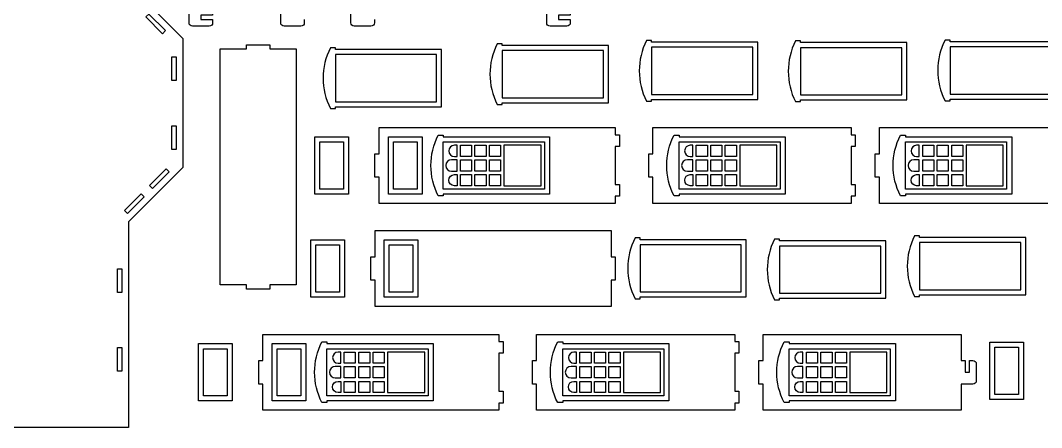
# Model space of a CAD drawing. Extents: x -2201 to 1951, y -2621 to 1009.
# Drawn here: x -1157 to 296, y -2621 to -2041 of the extents above; entities that cross this region are included whole.
import ezdxf

# ---------------------------------------------------------------- set-up
doc = ezdxf.new("R2010")
doc.units = 0
doc.header["$MEASUREMENT"] = 0
doc.layers.add('LAYER1', color=18, linetype='CONTINUOUS')

msp = doc.modelspace()

# ---------------------------------------------------------------- linework, layer by layer
at = {"layer": 'LAYER1'}
for points in [[(-883.7, -2033.7), (-900.5, -2033.7), (-900.5, -2039.7), (-883.7, -2039.7), (-883.7, -2044.5, -0.414214), (-888.5, -2049.3), (-912.5, -2049.3, -0.414214), (-917.3, -2044.5), (-917.3, -2027.7), (-927.5, -2027.7), (-927.5, -1420.5), (-908.8, -1431.3), (-905.8, -1426.1), (-889.2, -1435.7), (-892.2, -1440.9), (-873.5, -1451.7), (-873.5, -2027.7), (-883.7, -2027.7)], [(-364.4, -1420.5), (-364.4, -2027.7), (-374.6, -2027.7), (-374.6, -2033.7), (-391.4, -2033.7), (-391.4, -2039.7), (-374.6, -2039.7), (-374.6, -2044.5, -0.414214), (-379.4, -2049.3), (-403.4, -2049.3, -0.414214), (-408.2, -2044.5), (-408.2, -2027.7), (-418.4, -2027.7), (-418.4, -1451.7), (-399.7, -1440.9), (-402.7, -1435.7), (-386.1, -1426.1), (-383.1, -1431.3)], [(-471.4, -2158.3), (-320.2, -2158.3), (-320.2, -2076.7), (-471.4, -2076.7), (-471.4, -2074.3), (-478.6, -2074.3, 0.238913), (-478.6, -2160.7), (-471.4, -2160.7)], [(-258.9, -2153.7), (-107.7, -2153.7), (-107.7, -2072.1), (-258.9, -2072.1), (-258.9, -2069.7), (-266.1, -2069.7, 0.238913), (-266.1, -2156.1), (-258.9, -2156.1)], [(-46.8, -2154.3), (104.4, -2154.3), (104.4, -2072.7), (-46.8, -2072.7), (-46.8, -2070.3), (-54, -2070.3, 0.238913), (-54, -2156.7), (-46.8, -2156.7)], [(166.1, -2153), (317.3, -2153), (317.3, -2071.4), (166.1, -2071.4), (166.1, -2069), (158.9, -2069, 0.238913), (158.9, -2155.4), (166.1, -2155.4)], [(-708.9, -2164), (-557.7, -2164), (-557.7, -2082.4), (-708.9, -2082.4), (-708.9, -2080), (-716.1, -2080, 0.238913), (-716.1, -2166.4), (-708.9, -2166.4)], [(65.4, -2230.8), (65.4, -2193.6), (347.4, -2193.6), (347.4, -2230.8), (353.4, -2230.8), (353.4, -2247.6), (359.4, -2247.6), (359.4, -2230.8), (364.2, -2230.8, -0.414214), (369, -2235.6), (369, -2259.6, -0.414214), (364.2, -2264.4), (347.4, -2264.4), (347.4, -2301.6), (65.4, -2301.6), (65.4, -2264.4), (59.4, -2264.4), (59.4, -2230.8)], [(-555.4, -2206.8), (-404.2, -2206.8), (-404.2, -2288.4), (-555.4, -2288.4), (-555.4, -2290.8), (-562.6, -2290.8, -0.238913), (-562.6, -2204.4), (-555.4, -2204.4)], [(-219.7, -2206.8), (-68.5, -2206.8), (-68.5, -2288.4), (-219.7, -2288.4), (-219.7, -2290.8), (-226.9, -2290.8, -0.238913), (-226.9, -2204.4), (-219.7, -2204.4)], [(102.6, -2206.8), (253.8, -2206.8), (253.8, -2288.4), (102.6, -2288.4), (102.6, -2290.8), (95.4, -2290.8, -0.238913), (95.4, -2204.4), (102.6, -2204.4)], [(-539.5, -2234.7), (-535.7, -2234.7), (-535.7, -2218.8), (-539.5, -2218.8, 1)], [(-203.8, -2234.7), (-200, -2234.7), (-200, -2218.8), (-203.8, -2218.8, 1)], [(118.5, -2234.7), (122.3, -2234.7), (122.3, -2218.8), (118.5, -2218.8, 1)], [(-535.7, -2239.5), (-543.7, -2239.5, 1), (-543.7, -2255.8), (-535.7, -2255.8)], [(-200, -2239.5), (-207.9, -2239.5, 1), (-207.9, -2255.8), (-200, -2255.8)], [(122.3, -2239.5), (114.4, -2239.5, 1), (114.4, -2255.8), (122.3, -2255.8)], [(-539.5, -2260.6), (-535.7, -2260.6), (-535.7, -2276.4), (-539.5, -2276.4, -1)], [(-203.8, -2260.6), (-200, -2260.6), (-200, -2276.4), (-203.8, -2276.4, -1)], [(118.5, -2260.6), (122.3, -2260.6), (122.3, -2276.4), (118.5, -2276.4, -1)], [(-275.2, -2434.8), (-124, -2434.8), (-124, -2353.2), (-275.2, -2353.2), (-275.2, -2350.8), (-282.4, -2350.8, 0.238913), (-282.4, -2437.2), (-275.2, -2437.2)], [(-76.7, -2436.6), (74.5, -2436.6), (74.5, -2355), (-76.7, -2355), (-76.7, -2352.6), (-83.9, -2352.6, 0.238913), (-83.9, -2439), (-76.7, -2439)], [(122.7, -2431.8), (273.9, -2431.8), (273.9, -2350.2), (122.7, -2350.2), (122.7, -2347.8), (115.5, -2347.8, 0.238913), (115.5, -2434.2), (122.7, -2434.2)], [(-721, -2501.2), (-569.8, -2501.2), (-569.8, -2582.8), (-721, -2582.8), (-721, -2585.2), (-728.2, -2585.2, -0.238913), (-728.2, -2498.8), (-721, -2498.8)], [(-385.3, -2501.2), (-234.1, -2501.2), (-234.1, -2582.8), (-385.3, -2582.8), (-385.3, -2585.2), (-392.5, -2585.2, -0.238913), (-392.5, -2498.8), (-385.3, -2498.8)], [(-100.2, -2525.2), (-100.2, -2488), (181.8, -2488), (181.8, -2525.2), (187.8, -2525.2), (187.8, -2542), (193.8, -2542), (193.8, -2525.2), (198.6, -2525.2, -0.414214), (203.4, -2530), (203.4, -2554, -0.414214), (198.6, -2558.8), (181.8, -2558.8), (181.8, -2596), (-100.2, -2596), (-100.2, -2558.8), (-106.2, -2558.8), (-106.2, -2525.2)], [(-63, -2501.2), (88.2, -2501.2), (88.2, -2582.8), (-63, -2582.8), (-63, -2585.2), (-70.2, -2585.2, -0.238913), (-70.2, -2498.8), (-63, -2498.8)], [(-705.1, -2529), (-701.3, -2529), (-701.3, -2513.2), (-705.1, -2513.2, 1)], [(-369.4, -2529), (-365.6, -2529), (-365.6, -2513.2), (-369.4, -2513.2, 1)], [(-47.1, -2529), (-43.3, -2529), (-43.3, -2513.2), (-47.1, -2513.2, 1)], [(-701.3, -2533.8), (-709.2, -2533.8, 1), (-709.2, -2550.1), (-701.3, -2550.1)], [(-365.6, -2533.8), (-373.5, -2533.8, 1), (-373.5, -2550.1), (-365.6, -2550.1)], [(-43.3, -2533.8), (-51.2, -2533.8, 1), (-51.2, -2550.1), (-43.3, -2550.1)], [(-705.1, -2554.9), (-701.3, -2554.9), (-701.3, -2570.8), (-705.1, -2570.8, -1)], [(-369.4, -2554.9), (-365.6, -2554.9), (-365.6, -2570.8), (-369.4, -2570.8, -1)], [(-47.1, -2554.9), (-43.3, -2554.9), (-43.3, -2570.8), (-47.1, -2570.8, -1)]]:
    msp.add_lwpolyline(points, format="xyb", close=True, dxfattribs=at)
for points in [[(-2200.5, -2077.1), (-2140.5, -2077.1), (-2140.5, -1999.4), (-2044.9, -1903.8), (-1837.7, -1903.8), (-1742.1, -1999.4), (-1742.1, -2017.1), (-1669.2, -2017.1), (-1544.4, -2017.1), (-1544.4, -2017.3), (-1319.1, -2017.1), (-1239.3, -1937.3), (-1055.7, -1937.3), (-926, -2067), (-926, -2250.5), (-1003.4, -2328), (-1003.4, -2620.7), (-2140.5, -2620.7), (-2140.5, -2308.9), (-2200.5, -2308.9)], [(-955.2, -2059.9), (-951, -2055.6), (-974.7, -2031.9), (-979, -2036.1)], [(-802.1, -2417.6), (-802.1, -2423.6), (-835.7, -2423.6), (-835.7, -2420.6), (-835.7, -2417.6), (-872.9, -2417.6), (-872.9, -2081.6), (-835.7, -2081.6), (-835.7, -2075.6), (-802.1, -2075.6), (-802.1, -2081.6), (-764.9, -2081.6), (-764.9, -2417.6)], [(166.1, -2078.6), (166.1, -2145.8), (310.1, -2145.8), (310.1, -2078.6)], [(-941.6, -2092.8), (-935.6, -2092.8), (-935.6, -2126.4), (-941.6, -2126.4)], [(-708.9, -2089.6), (-708.9, -2156.8), (-564.9, -2156.8), (-564.9, -2089.6)], [(-471.4, -2083.9), (-471.4, -2151.1), (-327.4, -2151.1), (-327.4, -2083.9)], [(-258.9, -2079.3), (-258.9, -2146.5), (-114.9, -2146.5), (-114.9, -2079.3)], [(-46.8, -2079.9), (-46.8, -2147.1), (97.2, -2147.1), (97.2, -2079.9)], [(-941.6, -2191.2), (-935.6, -2191.2), (-935.6, -2224.8), (-941.6, -2224.8)], [(-646.6, -2264.4), (-652.6, -2264.4), (-652.6, -2230.8), (-649.6, -2230.8), (-646.6, -2230.8), (-646.6, -2193.6), (-310.6, -2193.6), (-310.6, -2203.8), (-304.6, -2203.8), (-304.6, -2220.6), (-310.6, -2220.6), (-310.6, -2274.6), (-304.6, -2274.6), (-304.6, -2291.4), (-310.6, -2291.4), (-310.6, -2301.6), (-646.6, -2301.6)], [(-256.9, -2264.4), (-262.9, -2264.4), (-262.9, -2230.8), (-259.9, -2230.8), (-256.9, -2230.8), (-256.9, -2193.6), (25.1, -2193.6), (25.1, -2203.8), (31.1, -2203.8), (31.1, -2220.6), (25.1, -2220.6), (25.1, -2274.6), (31.1, -2274.6), (31.1, -2291.4), (25.1, -2291.4), (25.1, -2301.6), (-256.9, -2301.6)], [(-738.2, -2288.4), (-738.2, -2206.8), (-690.2, -2206.8), (-690.2, -2288.4)], [(-633.4, -2288.4), (-633.4, -2206.8), (-585.4, -2206.8), (-585.4, -2288.4)], [(-697.4, -2214), (-697.4, -2281.2), (-731, -2281.2), (-731, -2214)], [(-592.6, -2214), (-592.6, -2281.2), (-626.2, -2281.2), (-626.2, -2214)], [(-555.4, -2281.2), (-555.4, -2214), (-411.4, -2214), (-411.4, -2281.2)], [(-515.1, -2218.8), (-515.1, -2234.7), (-530.9, -2234.7), (-530.9, -2218.8)], [(-494.4, -2218.8), (-494.4, -2234.7), (-510.3, -2234.7), (-510.3, -2218.8)], [(-473.8, -2218.8), (-473.8, -2234.7), (-489.6, -2234.7), (-489.6, -2218.8)], [(-416.2, -2276.4), (-416.2, -2218.8), (-469, -2218.8), (-469, -2276.4)], [(-219.7, -2281.2), (-219.7, -2214), (-75.7, -2214), (-75.7, -2281.2)], [(-179.3, -2218.8), (-179.3, -2234.7), (-195.2, -2234.7), (-195.2, -2218.8)], [(-158.7, -2218.8), (-158.7, -2234.7), (-174.5, -2234.7), (-174.5, -2218.8)], [(-138.1, -2218.8), (-138.1, -2234.7), (-153.9, -2234.7), (-153.9, -2218.8)], [(-80.5, -2276.4), (-80.5, -2218.8), (-133.3, -2218.8), (-133.3, -2276.4)], [(102.6, -2281.2), (102.6, -2214), (246.6, -2214), (246.6, -2281.2)], [(143, -2218.8), (143, -2234.7), (127.1, -2234.7), (127.1, -2218.8)], [(163.6, -2218.8), (163.6, -2234.7), (147.8, -2234.7), (147.8, -2218.8)], [(184.3, -2218.8), (184.3, -2234.7), (168.4, -2234.7), (168.4, -2218.8)], [(241.8, -2276.4), (241.8, -2218.8), (189.1, -2218.8), (189.1, -2276.4)], [(-973.6, -2276.1), (-969.4, -2280.3), (-945.6, -2256.6), (-949.8, -2252.3)], [(-515.1, -2239.5), (-515.1, -2255.8), (-530.9, -2255.8), (-530.9, -2239.5)], [(-494.4, -2239.5), (-494.4, -2255.8), (-510.3, -2255.8), (-510.3, -2239.5)], [(-473.8, -2239.5), (-473.8, -2255.8), (-489.6, -2255.8), (-489.6, -2239.5)], [(-179.3, -2239.5), (-179.3, -2255.8), (-195.2, -2255.8), (-195.2, -2239.5)], [(-158.7, -2239.5), (-158.7, -2255.8), (-174.5, -2255.8), (-174.5, -2239.5)], [(-138.1, -2239.5), (-138.1, -2255.8), (-153.9, -2255.8), (-153.9, -2239.5)], [(143, -2239.5), (143, -2255.8), (127.1, -2255.8), (127.1, -2239.5)], [(163.6, -2239.5), (163.6, -2255.8), (147.8, -2255.8), (147.8, -2239.5)], [(184.3, -2239.5), (184.3, -2255.8), (168.4, -2255.8), (168.4, -2239.5)], [(-515.1, -2260.6), (-515.1, -2276.4), (-530.9, -2276.4), (-530.9, -2260.6)], [(-494.4, -2260.6), (-494.4, -2276.4), (-510.3, -2276.4), (-510.3, -2260.6)], [(-473.8, -2260.6), (-473.8, -2276.4), (-489.6, -2276.4), (-489.6, -2260.6)], [(-179.3, -2260.6), (-179.3, -2276.4), (-195.2, -2276.4), (-195.2, -2260.6)], [(-158.7, -2260.6), (-158.7, -2276.4), (-174.5, -2276.4), (-174.5, -2260.6)], [(-138.1, -2260.6), (-138.1, -2276.4), (-153.9, -2276.4), (-153.9, -2260.6)], [(143, -2260.6), (143, -2276.4), (127.1, -2276.4), (127.1, -2260.6)], [(163.6, -2260.6), (163.6, -2276.4), (147.8, -2276.4), (147.8, -2260.6)], [(184.3, -2260.6), (184.3, -2276.4), (168.4, -2276.4), (168.4, -2260.6)], [(-1009, -2311.5), (-1004.8, -2315.8), (-981, -2292), (-985.3, -2287.8)], [(-652.5, -2411), (-658.5, -2411), (-658.5, -2377.4), (-655.5, -2377.4), (-652.5, -2377.4), (-652.5, -2340.2), (-316.5, -2340.2), (-316.5, -2377.4), (-310.5, -2377.4), (-310.5, -2411), (-316.5, -2411), (-316.5, -2448.1), (-652.5, -2448.1)], [(-744.1, -2435), (-744.1, -2353.4), (-696.1, -2353.4), (-696.1, -2435)], [(-639.4, -2435), (-639.4, -2353.4), (-591.4, -2353.4), (-591.4, -2435)], [(-703.3, -2360.6), (-703.3, -2427.8), (-736.9, -2427.8), (-736.9, -2360.6)], [(-598.6, -2360.6), (-598.6, -2427.8), (-632.2, -2427.8), (-632.2, -2360.6)], [(-275.2, -2360.4), (-275.2, -2427.6), (-131.2, -2427.6), (-131.2, -2360.4)], [(-76.7, -2362.2), (-76.7, -2429.4), (67.3, -2429.4), (67.3, -2362.2)], [(122.7, -2357.4), (122.7, -2424.6), (266.7, -2424.6), (266.7, -2357.4)], [(-1019, -2428.4), (-1019, -2394.8), (-1013, -2394.8), (-1013, -2428.4)], [(-812.2, -2558.8), (-818.2, -2558.8), (-818.2, -2525.2), (-815.2, -2525.2), (-812.2, -2525.2), (-812.2, -2488), (-476.2, -2488), (-476.2, -2498.2), (-470.2, -2498.2), (-470.2, -2515), (-476.2, -2515), (-476.2, -2569), (-470.2, -2569), (-470.2, -2585.8), (-476.2, -2585.8), (-476.2, -2596), (-812.2, -2596)], [(-422.5, -2558.8), (-428.5, -2558.8), (-428.5, -2525.2), (-425.5, -2525.2), (-422.5, -2525.2), (-422.5, -2488), (-140.5, -2488), (-140.5, -2498.2), (-134.5, -2498.2), (-134.5, -2515), (-140.5, -2515), (-140.5, -2569), (-134.5, -2569), (-134.5, -2585.8), (-140.5, -2585.8), (-140.5, -2596), (-422.5, -2596)], [(222.6, -2580.8), (222.6, -2499.2), (270.6, -2499.2), (270.6, -2580.8)], [(-1019, -2540.4), (-1019, -2506.8), (-1013, -2506.8), (-1013, -2540.4)], [(-903.8, -2582.8), (-903.8, -2501.2), (-855.8, -2501.2), (-855.8, -2582.8)], [(-863, -2508.4), (-863, -2575.6), (-896.6, -2575.6), (-896.6, -2508.4)], [(-799, -2582.8), (-799, -2501.2), (-751, -2501.2), (-751, -2582.8)], [(-758.2, -2508.4), (-758.2, -2575.6), (-791.8, -2575.6), (-791.8, -2508.4)], [(-721, -2575.6), (-721, -2508.4), (-577, -2508.4), (-577, -2575.6)], [(-680.6, -2513.2), (-680.6, -2529), (-696.5, -2529), (-696.5, -2513.2)], [(-660, -2513.2), (-660, -2529), (-675.8, -2529), (-675.8, -2513.2)], [(-639.4, -2513.2), (-639.4, -2529), (-655.2, -2529), (-655.2, -2513.2)], [(-581.8, -2570.8), (-581.8, -2513.2), (-634.6, -2513.2), (-634.6, -2570.8)], [(-385.3, -2575.6), (-385.3, -2508.4), (-241.3, -2508.4), (-241.3, -2575.6)], [(-344.9, -2513.2), (-344.9, -2529), (-360.8, -2529), (-360.8, -2513.2)], [(-324.3, -2513.2), (-324.3, -2529), (-340.1, -2529), (-340.1, -2513.2)], [(-303.6, -2513.2), (-303.6, -2529), (-319.5, -2529), (-319.5, -2513.2)], [(-246.1, -2570.8), (-246.1, -2513.2), (-298.8, -2513.2), (-298.8, -2570.8)], [(-63, -2575.6), (-63, -2508.4), (81, -2508.4), (81, -2575.6)], [(-22.6, -2513.2), (-22.6, -2529), (-38.5, -2529), (-38.5, -2513.2)], [(-2, -2513.2), (-2, -2529), (-17.8, -2529), (-17.8, -2513.2)], [(18.7, -2513.2), (18.7, -2529), (2.8, -2529), (2.8, -2513.2)], [(76.2, -2570.8), (76.2, -2513.2), (23.5, -2513.2), (23.5, -2570.8)], [(263.4, -2506.4), (263.4, -2573.6), (229.8, -2573.6), (229.8, -2506.4)], [(-680.6, -2533.8), (-680.6, -2550.1), (-696.5, -2550.1), (-696.5, -2533.8)], [(-660, -2533.8), (-660, -2550.1), (-675.8, -2550.1), (-675.8, -2533.8)], [(-639.4, -2533.8), (-639.4, -2550.1), (-655.2, -2550.1), (-655.2, -2533.8)], [(-344.9, -2533.8), (-344.9, -2550.1), (-360.8, -2550.1), (-360.8, -2533.8)], [(-324.3, -2533.8), (-324.3, -2550.1), (-340.1, -2550.1), (-340.1, -2533.8)], [(-303.6, -2533.8), (-303.6, -2550.1), (-319.5, -2550.1), (-319.5, -2533.8)], [(-22.6, -2533.8), (-22.6, -2550.1), (-38.5, -2550.1), (-38.5, -2533.8)], [(-2, -2533.8), (-2, -2550.1), (-17.8, -2550.1), (-17.8, -2533.8)], [(18.7, -2533.8), (18.7, -2550.1), (2.8, -2550.1), (2.8, -2533.8)], [(-680.6, -2554.9), (-680.6, -2570.8), (-696.5, -2570.8), (-696.5, -2554.9)], [(-660, -2554.9), (-660, -2570.8), (-675.8, -2570.8), (-675.8, -2554.9)], [(-639.4, -2554.9), (-639.4, -2570.8), (-655.2, -2570.8), (-655.2, -2554.9)], [(-344.9, -2554.9), (-344.9, -2570.8), (-360.8, -2570.8), (-360.8, -2554.9)], [(-324.3, -2554.9), (-324.3, -2570.8), (-340.1, -2570.8), (-340.1, -2554.9)], [(-303.6, -2554.9), (-303.6, -2570.8), (-319.5, -2570.8), (-319.5, -2554.9)], [(-22.6, -2554.9), (-22.6, -2570.8), (-38.5, -2570.8), (-38.5, -2554.9)], [(-2, -2554.9), (-2, -2570.8), (-17.8, -2570.8), (-17.8, -2554.9)], [(18.7, -2554.9), (18.7, -2570.8), (2.8, -2570.8), (2.8, -2554.9)]]:
    msp.add_lwpolyline(points, close=True, dxfattribs=at)
for points in [[(-753.2, -2039.7), (-753.2, -2044.5, -0.414214), (-758, -2049.3), (-782, -2049.3, -0.414214), (-786.8, -2044.5), (-786.8, -2027.7)], [(-653.5, -2039.7), (-653.5, -2044.5, -0.414214), (-658.3, -2049.3), (-682.3, -2049.3, -0.414214), (-687.1, -2044.5), (-687.1, -2027.7)]]:
    msp.add_lwpolyline(points, format="xyb", dxfattribs=at)

doc.saveas('drawing.dxf')
